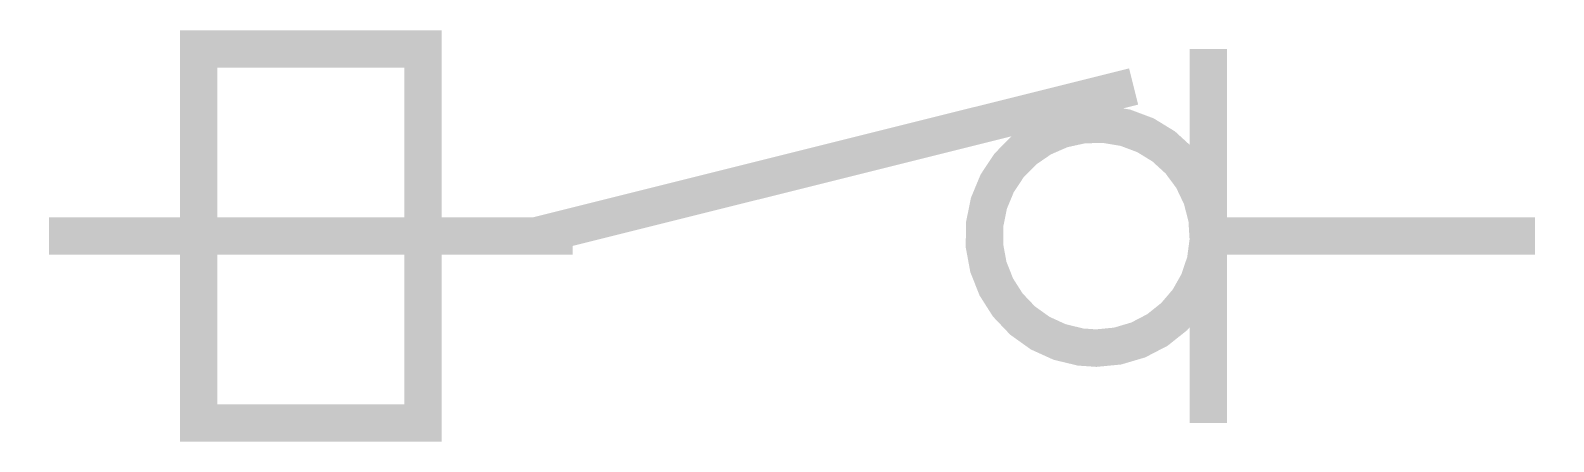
# Model space of a CAD drawing. Extents: x 2138.303 to 2139.096, y 1018.16 to 1018.374.
import ezdxf

# ---------------------------------------------------------------- set-up
doc = ezdxf.new("R2010")
doc.units = 0

msp = doc.modelspace()

# ---------------------------------------------------------------- linework, layer by layer
at = {"color": 0, "linetype": 'Continuous'}
for points in [[(2138.50731, 1018.36432, 0.01948, 0.01948, 0), (2138.50731, 1018.16956, 0.01948, 0.01948, 0), (2138.39046, 1018.16956, 0.01948, 0.01948, 0), (2138.39046, 1018.36432, 0.01948, 0.01948, 0), (2138.50731, 1018.36432, 0.01948, 0.01948, 0), (2138.50731, 1018.16956, 0.01948, 0.01948, 0)], [(2138.91629, 1018.36432, 0.01948, 0.01948, 0), (2138.91629, 1018.16956, 0.01948, 0.01948, 0)], [(2138.56573, 1018.26694, 0.01948, 0.01948, 0), (2138.87734, 1018.34484, 0.01948, 0.01948, 0)], [(2138.31255, 1018.26694, 0.01948, 0.01948, 0), (2138.58521, 1018.26694, 0.01948, 0.01948, 0)], [(2138.91629, 1018.26694, 0.01948, 0.01948, 0), (2139.08629, 1018.26694, 0.01948, 0.01948, 0)]]:
    msp.add_lwpolyline(points, format="xyseb", dxfattribs=at)
at = {"color": 0}
msp.add_lwpolyline([(2138.85787, 1018.20851, 0.01948, 0.01948, 0), (2138.86901, 1018.20959, 0.01948, 0.01948, 0), (2138.87975, 1018.21277, 0.01948, 0.01948, 0), (2138.88969, 1018.21794, 0.01948, 0.01948, 0), (2138.89845, 1018.22491, 0.01948, 0.01948, 0), (2138.90573, 1018.23343, 0.01948, 0.01948, 0), (2138.91124, 1018.24318, 0.01948, 0.01948, 0), (2138.91479, 1018.2538, 0.01948, 0.01948, 0), (2138.91626, 1018.2649, 0.01948, 0.01948, 0), (2138.91557, 1018.27608, 0.01948, 0.01948, 0), (2138.91277, 1018.28692, 0.01948, 0.01948, 0), (2138.90795, 1018.29703, 0.01948, 0.01948, 0), (2138.90128, 1018.30604, 0.01948, 0.01948, 0), (2138.89303, 1018.3136, 0.01948, 0.01948, 0), (2138.88348, 1018.31945, 0.01948, 0.01948, 0), (2138.87299, 1018.32338, 0.01948, 0.01948, 0), (2138.86194, 1018.32522, 0.01948, 0.01948, 0), (2138.85074, 1018.32493, 0.01948, 0.01948, 0), (2138.83981, 1018.32251, 0.01948, 0.01948, 0), (2138.82954, 1018.31804, 0.01948, 0.01948, 0), (2138.82031, 1018.3117, 0.01948, 0.01948, 0), (2138.81246, 1018.30371, 0.01948, 0.01948, 0), (2138.80628, 1018.29437, 0.01948, 0.01948, 0), (2138.80199, 1018.28402, 0.01948, 0.01948, 0), (2138.79976, 1018.27305, 0.01948, 0.01948, 0), (2138.79966, 1018.26185, 0.01948, 0.01948, 0), (2138.8017, 1018.25084, 0.01948, 0.01948, 0), (2138.80581, 1018.24042, 0.01948, 0.01948, 0), (2138.81182, 1018.23097, 0.01948, 0.01948, 0), (2138.81953, 1018.22285, 0.01948, 0.01948, 0), (2138.82865, 1018.21634, 0.01948, 0.01948, 0), (2138.83884, 1018.2117, 0.01948, 0.01948, 0), (2138.84973, 1018.20908, 0.01948, 0.01948, 0)], format="xyseb", close=True, dxfattribs=at)

doc.saveas('drawing.dxf')
